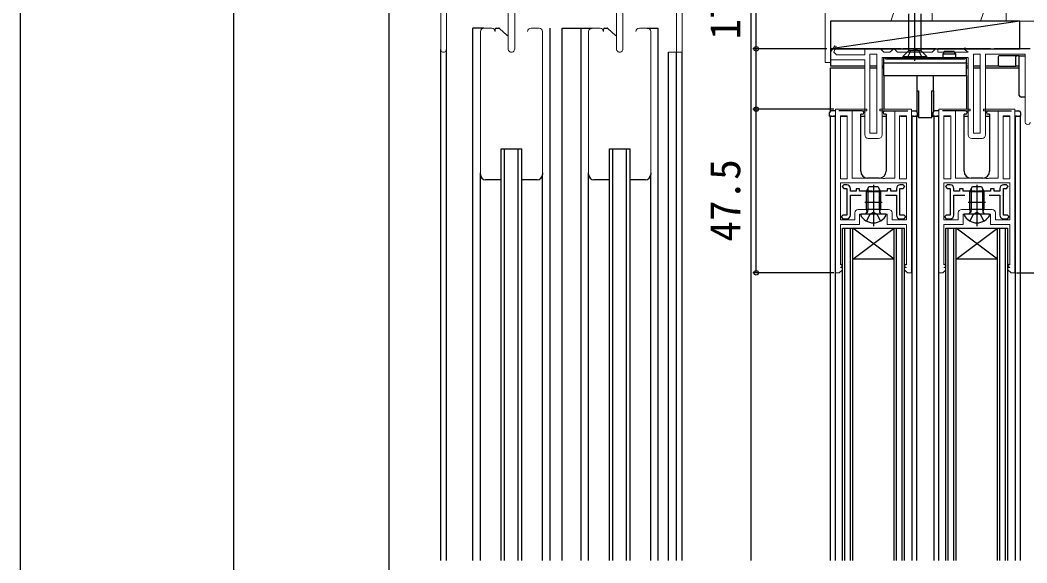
# Model space of a CAD drawing. Units: millimetres, scale not verified. Extents: x -525 to 525, y -782 to 777.
# Drawn here: x -525 to -233, y -375.7 to -218.2 of the extents above; entities that cross this region are included whole.
import ezdxf
from ezdxf.enums import TextEntityAlignment as Align

# ---------------------------------------------------------------- set-up
doc = ezdxf.new("R2010")
doc.units = ezdxf.units.MM
doc.header["$LTSCALE"] = 4
doc.layers.add('0-2_YKK_11', color=7, linetype='Continuous', lineweight=18)
for name, color, linetype in [('0-3_YKK_12', 2, 'Continuous'), ('0-4_YKK_13', 4, 'Continuous'), ('0-6_YKK_D', 6, 'Continuous'), ('0-7_YKK_ZWAK', 7, 'Continuous'), ('0-8_YSS_K', 3, 'Continuous')]:
    doc.layers.add(name, color=color, linetype=linetype)
doc.styles.add('ＭＳ ゴシック', font='')
doc.styles.get('ＭＳ ゴシック').set_extended_font_data('MS Gothic')

msp = doc.modelspace()

# ---------------------------------------------------------------- linework, layer by layer
at = {"layer": '0-2_YKK_11'}
for p, q in [((-403.002, -197.5), (-403.002, -226.685)), ((-401.372, -226.685), (-401.372, -207)), ((-381.552, -226.55), (-381.552, -207)), ((-352.052, -207), (-352.052, -226.55)), ((-334.632, -207), (-334.632, -227.5)), ((-383.452, -208), (-383.452, -226.55)), ((-350.152, -226.55), (-350.152, -208)), ((-391.502, -221.5), (-391.502, -262.5)), ((-388.202, -220.5), (-390.502, -220.5)), ((-374.502, -220.5), (-376.802, -220.5)), ((-373.502, -262.5), (-373.502, -221.5)), ((-360.102, -221.5), (-360.102, -262.5)), ((-356.802, -220.5), (-359.102, -220.5)), ((-343.102, -220.5), (-345.402, -220.5)), ((-342.102, -262.5), (-342.102, -221.5)), ((-334.632, -227.5), (-333.002, -227.5)), ((-275.002, -251.504), (-275.002, -229.004)), ((-279.002, -252.504), (-276.002, -252.504)), ((-249.002, -252.504), (-246.002, -252.504)), ((-273.102, -273.104), (-281.902, -273.104)), ((-243.102, -273.104), (-251.902, -273.104))]:
    msp.add_line(p, q, dxfattribs=at)
for points in [[(-313.002, -212.5), (-333.002, -212.5), (-333.002, -227.5), (-336.902, -227.5)], [(-291.502, -212.504), (-291.502, -230.504), (-290.002, -230.504), (-290.002, -218.504), (-272.421, -218.504), (-271.087, -214.504), (-266.021, -214.504), (-265.762, -214.354), (-265.242, -214.354), (-264.982, -214.504), (-260.502, -214.504), (-260.502, -218.504), (-246.421, -218.504), (-244.921, -214.004), (-239.002, -214.004), (-239.002, -218.504), (-229.502, -218.504), (-229.002, -218.004)], [(-233.002, -226.504), (-242.544, -226.504), (-242.727, -226.624), (-243.277, -226.624), (-243.46, -226.504), (-250.002, -226.504), (-251.02, -226.203), (-251.229, -226.635), (-250.002, -227.504), (-258.802, -227.504), (-258.802, -226.504), (-259.502, -226.504), (-260.002, -227.004), (-260.502, -227.504), (-270.502, -227.504), (-271.002, -227.004), (-271.502, -226.504), (-271.702, -226.504), (-272.202, -227.004), (-272.702, -227.504), (-274.502, -227.504), (-275.002, -227.004), (-275.502, -226.504), (-280.002, -226.504), (-280.002, -228.204), (-288.202, -228.204), (-288.5, -227.942), (-288.996, -227.504), (-289.002, -227.504), (-288.312, -225.827), (-288.748, -225.597), (-290.002, -227.504), (-290.002, -229.704), (-280.002, -229.704), (-280.002, -251.504)], [(-275.002, -229.004), (-250.002, -229.004), (-250.002, -251.504)], [(-245.002, -251.504), (-245.002, -228.004), (-233.502, -228.004), (-233.502, -247.754)], [(-287.102, -265.404), (-267.902, -265.404), (-267.902, -276.104), (-272.102, -276.104), (-272.102, -274.104)], [(-282.902, -274.104), (-282.902, -276.104), (-287.102, -276.104), (-287.102, -265.404)], [(-257.102, -265.404), (-237.902, -265.404), (-237.902, -276.104), (-242.102, -276.104), (-242.102, -274.104)], [(-252.902, -274.104), (-252.902, -276.104), (-257.102, -276.104), (-257.102, -265.404)]]:
    msp.add_lwpolyline(points, dxfattribs=at)
for points in [[(-276.502, -251.004), (-276.502, -228.004), (-278.502, -228.004), (-278.502, -251.004)], [(-246.502, -251.004), (-246.502, -228.004), (-248.502, -228.004), (-248.502, -251.004)], [(-288.502, -244.004), (-288.502, -291.504), (-287.402, -291.504), (-286.502, -290.604), (-286.502, -290.004), (-287.102, -290.004), (-286.449, -289.539), (-286.855, -288.969), (-287.102, -289.145), (-287.102, -277.504), (-281.502, -277.504), (-281.502, -274.504), (-273.502, -274.504), (-273.502, -277.504), (-267.902, -277.504), (-267.902, -289.145), (-268.149, -288.969), (-268.555, -289.539), (-267.902, -290.004), (-268.502, -290.004), (-268.502, -290.604), (-267.602, -291.504), (-266.502, -291.504), (-266.502, -244.004), (-267.502, -244.004), (-275.602, -244.004), (-275.602, -244.504), (-271.302, -244.504), (-271.302, -264.004), (-274.044, -264.004), (-274.228, -264.124), (-274.777, -264.124), (-274.961, -264.004), (-283.702, -264.004), (-283.702, -244.504), (-279.402, -244.504), (-279.402, -244.004), (-287.502, -244.004)], [(-258.502, -244.004), (-258.502, -291.504), (-257.402, -291.504), (-256.502, -290.604), (-256.502, -290.004), (-257.102, -290.004), (-256.449, -289.539), (-256.855, -288.969), (-257.102, -289.145), (-257.102, -277.504), (-251.502, -277.504), (-251.502, -274.504), (-243.502, -274.504), (-243.502, -277.504), (-237.902, -277.504), (-237.902, -289.145), (-238.149, -288.969), (-238.555, -289.539), (-237.902, -290.004), (-238.502, -290.004), (-238.502, -290.604), (-237.602, -291.504), (-236.502, -291.504), (-236.502, -244.004), (-237.502, -244.004), (-245.602, -244.004), (-245.602, -244.504), (-241.302, -244.504), (-241.302, -264.004), (-244.044, -264.004), (-244.228, -264.124), (-244.777, -264.124), (-244.961, -264.004), (-253.702, -264.004), (-253.702, -244.504), (-249.402, -244.504), (-249.402, -244.004), (-257.502, -244.004)], [(-285.102, -264.204), (-285.102, -245.904), (-287.102, -245.904), (-287.102, -264.204)], [(-267.902, -264.204), (-267.902, -245.904), (-269.902, -245.904), (-269.902, -264.204)], [(-255.102, -264.204), (-255.102, -245.904), (-257.102, -245.904), (-257.102, -264.204)], [(-237.902, -264.204), (-237.902, -245.904), (-239.902, -245.904), (-239.902, -264.204)]]:
    msp.add_lwpolyline(points, close=True, dxfattribs=at)
for centre, radius, start, end in [((-390.502, -221.5), 1, 89.99998, 179.99996), ((-388.202, -221.5), 1, 0, 89.99998), ((-376.802, -221.5), 1, 89.99998, 179.99996), ((-374.502, -221.5), 1, 0, 89.99998), ((-359.102, -221.5), 1, 89.99998, 179.99996), ((-356.802, -221.5), 1, 0, 89.99998), ((-345.402, -221.5), 1, 89.99998, 179.99996), ((-343.102, -221.5), 1, 0, 89.99998), ((-402.187, -226.685), 0.815, 179.99999, 0.00001), ((-382.502, -226.55), 0.95, 179.99999, 0.00001), ((-351.102, -226.55), 0.95, 179.99999, 0.00001), ((-232.752, -247.754), 0.75, 179.99999, 0.00001), ((-279.002, -251.504), 1, 180.00001, 269.99999), ((-276.002, -251.504), 1, 270.00001, 359.99999), ((-249.002, -251.504), 1, 180.00001, 269.99999), ((-246.002, -251.504), 1, 270.00001, 359.99999), ((-281.902, -274.104), 1, 90.00001, 179.99999), ((-273.102, -274.104), 1, 0.00001, 89.99999), ((-251.902, -274.104), 1, 90.00001, 179.99999), ((-243.102, -274.104), 1, 0.00001, 89.99999)]:
    msp.add_arc(centre, radius, start, end, dxfattribs=at)
at = {"layer": '0-3_YKK_12'}
for p, q in [((-390.502, -220.5), (-393.702, -220.5)), ((-393.702, -375.004), (-393.702, -220.5)), ((-371.302, -375.004), (-371.302, -220.5)), ((-367.801, -220.5), (-359.102, -220.5)), ((-367.801, -375.004), (-367.801, -220.5)), ((-362.302, -375.004), (-362.302, -220.5)), ((-343.102, -220.5), (-339.902, -220.5)), ((-339.902, -375.004), (-339.902, -220.5)), ((-403.002, -375.004), (-403.002, -226.685)), ((-401.372, -375.004), (-401.372, -226.685)), ((-336.902, -375.004), (-336.902, -227.5)), ((-334.632, -375.004), (-334.632, -227.5)), ((-333.002, -375.004), (-333.002, -227.5)), ((-290.002, -244.604), (-290.002, -232.004)), ((-290.002, -232.004), (-280.002, -232.004)), ((-278.502, -232.004), (-276.502, -232.004)), ((-275.002, -232.004), (-274.502, -232.004)), ((-250.502, -232.004), (-250.002, -232.004)), ((-248.502, -232.004), (-246.502, -232.004)), ((-245.002, -232.004), (-235.202, -232.004)), ((-266.402, -244.494), (-266.402, -244.504)), ((-258.588, -244.496), (-258.588, -244.504)), ((-290.202, -246.004), (-288.502, -246.004)), ((-290.002, -375.004), (-290.002, -246.004)), ((-288.602, -246.004), (-288.602, -375.004)), ((-286.902, -246.004), (-285.302, -246.004)), ((-281.202, -246.004), (-280.002, -246.004)), ((-275.002, -246.004), (-273.802, -246.004)), ((-269.702, -246.004), (-268.102, -246.004)), ((-266.502, -246.004), (-264.402, -246.004)), ((-266.402, -246.004), (-266.402, -375.004)), ((-265.002, -246.004), (-265.002, -375.004)), ((-260.602, -246.004), (-258.502, -246.004)), ((-259.988, -246.004), (-259.988, -375.004)), ((-258.588, -246.004), (-258.588, -375.004)), ((-256.902, -246.004), (-255.302, -246.004)), ((-251.202, -246.004), (-250.002, -246.004)), ((-245.002, -246.004), (-243.802, -246.004)), ((-239.702, -246.004), (-238.102, -246.004)), ((-236.502, -246.004), (-234.988, -246.004)), ((-236.402, -246.004), (-236.402, -375.004)), ((-234.988, -246.004), (-234.988, -375.004)), ((-385.502, -255.5), (-379.502, -255.5)), ((-385.502, -375.004), (-385.502, -255.5)), ((-384.502, -375.004), (-384.502, -255.5)), ((-380.502, -375.004), (-380.502, -255.5)), ((-379.502, -375.004), (-379.502, -255.5)), ((-354.102, -255.5), (-348.102, -255.5)), ((-354.102, -375.004), (-354.102, -255.5)), ((-353.102, -375.004), (-353.102, -255.5)), ((-349.102, -375.004), (-349.102, -255.5)), ((-348.102, -375.004), (-348.102, -255.5)), ((-286.502, -278.504), (-268.502, -278.504)), ((-286.502, -375.004), (-286.502, -278.504)), ((-285.802, -375.004), (-285.802, -278.504)), ((-284.202, -375.004), (-284.202, -278.504)), ((-271.502, -287.504), (-283.502, -278.504)), ((-283.502, -375.004), (-283.502, -278.504)), ((-271.502, -375.004), (-271.502, -278.504)), ((-270.802, -375.004), (-270.802, -278.504)), ((-269.202, -375.004), (-269.202, -278.504)), ((-268.502, -375.004), (-268.502, -278.504)), ((-256.499, -278.504), (-238.499, -278.504)), ((-256.499, -375.004), (-256.499, -278.504)), ((-255.799, -375.004), (-255.799, -278.504)), ((-254.199, -375.004), (-254.199, -278.504)), ((-241.499, -287.504), (-253.499, -278.504)), ((-253.499, -375.004), (-253.499, -278.504)), ((-241.499, -375.004), (-241.499, -278.504)), ((-240.799, -375.004), (-240.799, -278.504)), ((-239.199, -375.004), (-239.199, -278.504)), ((-238.499, -375.004), (-238.499, -278.504))]:
    msp.add_line(p, q, dxfattribs=at)
for points in [[(-271.502, -287.504), (-283.502, -287.504), (-271.502, -278.504)], [(-241.499, -287.504), (-253.499, -287.504), (-241.499, -278.504)]]:
    msp.add_lwpolyline(points, dxfattribs=at)
at = {"layer": '0-4_YKK_13'}
for p, q in [((-265.502, -230.004), (-265.502, -188.473)), ((-267.202, -226.788), (-267.202, -216.304)), ((-263.802, -216.304), (-263.802, -226.788)), ((-387.201, -221.4), (-387.201, -220.8)), ((-386.901, -220.5), (-386.111, -220.5)), ((-385.917, -220.571), (-383.735, -222.618)), ((-355.801, -221.4), (-355.801, -220.8)), ((-355.501, -220.5), (-354.711, -220.5)), ((-354.517, -220.571), (-352.335, -222.618)), ((-290.002, -226.504), (-290.002, -231.504)), ((-269.502, -226.504), (-290.002, -226.504)), ((-269.502, -226.504), (-269.002, -226.504)), ((-259.302, -226.504), (-269.002, -226.504)), ((-267.319, -227.071), (-269.002, -228.754)), ((-267.202, -226.954), (-263.802, -226.954)), ((-263.685, -227.071), (-262.002, -228.754)), ((-259.302, -226.504), (-258.802, -226.504)), ((-243.502, -226.504), (-258.802, -226.504)), ((-256.852, -227.204), (-257.352, -228.07)), ((-256.852, -227.204), (-254.152, -227.204)), ((-253.652, -228.07), (-254.152, -227.204)), ((-232.002, -226.504), (-242.502, -226.504)), ((-274.002, -229.204), (-274.502, -229.204)), ((-273.502, -229.004), (-273.502, -229.404)), ((-273.502, -229.004), (-251.502, -229.004)), ((-273.502, -229.404), (-251.502, -229.404)), ((-269.002, -228.754), (-262.002, -228.754)), ((-257.352, -228.07), (-257.352, -229.004)), ((-253.652, -228.07), (-257.352, -228.07)), ((-253.652, -229.004), (-253.652, -228.07)), ((-251.502, -229.004), (-251.502, -229.404)), ((-251.002, -229.204), (-251.002, -229.404)), ((-250.502, -229.204), (-251.002, -229.204)), ((-250.502, -230.704), (-250.502, -229.204)), ((-235.202, -228.504), (-241.082, -228.504)), ((-236.202, -231.504), (-236.202, -228.804)), ((-234.702, -228.504), (-233.502, -228.504)), ((-280.002, -231.504), (-290.002, -231.504)), ((-276.502, -231.504), (-278.502, -231.504)), ((-274.502, -231.504), (-275.002, -231.504)), ((-274.502, -230.95), (-274.502, -230.704)), ((-274.502, -234.204), (-274.502, -230.95)), ((-250.502, -230.704), (-250.502, -230.95)), ((-250.502, -234.204), (-250.502, -230.95)), ((-250.002, -231.504), (-250.502, -231.504)), ((-246.502, -231.504), (-248.502, -231.504)), ((-241.602, -231.504), (-245.002, -231.504)), ((-241.002, -231.504), (-241.302, -231.504)), ((-241.002, -231.504), (-236.202, -231.504)), ((-235.202, -231.504), (-236.202, -231.504)), ((-274.502, -234.204), (-264.802, -234.204)), ((-274.502, -234.204), (-274.502, -244.004)), ((-264.802, -234.204), (-260.202, -234.204)), ((-264.802, -238.704), (-264.802, -234.204)), ((-260.202, -234.204), (-250.502, -234.204)), ((-260.202, -234.204), (-260.202, -238.704)), ((-250.502, -234.204), (-250.502, -244.004)), ((-264.802, -238.704), (-264.402, -238.704)), ((-264.402, -238.704), (-264.402, -246.404)), ((-260.602, -238.704), (-260.202, -238.704)), ((-260.602, -246.404), (-260.602, -238.704)), ((-233.502, -240.504), (-234.702, -240.504)), ((-290.202, -246.004), (-290.202, -245.004)), ((-288.502, -244.504), (-289.702, -244.504)), ((-280.777, -244.504), (-287.502, -244.504)), ((-274.227, -244.504), (-267.502, -244.504)), ((-266.502, -244.504), (-265.302, -244.504)), ((-260.202, -246.004), (-260.202, -245.004)), ((-258.502, -244.504), (-259.702, -244.504)), ((-250.777, -244.504), (-257.502, -244.504)), ((-244.227, -244.504), (-237.502, -244.504)), ((-236.502, -244.504), (-235.302, -244.504)), ((-289.702, -246.004), (-290.202, -246.004)), ((-289.702, -246.004), (-289.102, -246.004)), ((-288.502, -246.004), (-289.102, -246.004)), ((-280.777, -245.504), (-281.202, -245.504)), ((-281.202, -262.004), (-281.202, -245.504)), ((-273.802, -245.504), (-274.227, -245.504)), ((-273.802, -245.504), (-273.802, -262.004)), ((-265.902, -246.004), (-266.502, -246.004)), ((-265.902, -246.004), (-265.302, -246.004)), ((-264.402, -246.404), (-260.602, -246.404)), ((-259.702, -246.004), (-260.202, -246.004)), ((-259.702, -246.004), (-259.102, -246.004)), ((-258.502, -246.004), (-259.102, -246.004)), ((-250.777, -245.504), (-251.202, -245.504)), ((-251.202, -262.004), (-251.202, -245.504)), ((-243.802, -245.504), (-244.227, -245.504)), ((-243.802, -245.504), (-243.802, -262.004)), ((-235.902, -246.004), (-236.502, -246.004)), ((-235.902, -246.004), (-235.302, -246.004)), ((-391.502, -263), (-391.502, -262.5)), ((-373.502, -262.5), (-373.502, -263)), ((-360.102, -263), (-360.102, -262.5)), ((-342.102, -262.5), (-342.102, -263)), ((-391.502, -375.004), (-391.502, -263)), ((-385.502, -264.5), (-390.002, -264.5)), ((-375.002, -264.5), (-379.502, -264.5)), ((-373.502, -375.004), (-373.502, -263)), ((-360.102, -375.004), (-360.102, -263)), ((-354.102, -264.5), (-358.602, -264.5)), ((-343.602, -264.5), (-348.102, -264.5)), ((-342.102, -375.004), (-342.102, -263)), ((-275.802, -264.004), (-279.202, -264.004)), ((-245.802, -264.004), (-249.202, -264.004)), ((-279.502, -267.904), (-278.802, -266.504)), ((-277.502, -266.016), (-277.502, -278.004)), ((-277.502, -268.504), (-277.502, -273.504)), ((-249.502, -267.904), (-248.802, -266.504)), ((-247.502, -266.016), (-247.502, -278.004)), ((-247.502, -268.504), (-247.502, -273.504)), ((-280.002, -271.004), (-275.002, -271.004)), ((-250.002, -271.004), (-245.002, -271.004)), ((-273.77, -274.729), (-273.907, -274.504)), ((-243.77, -274.729), (-243.907, -274.504))]:
    msp.add_line(p, q, dxfattribs=at)
for points in [[(-267.602, -229.004), (-266.647, -227.089), (-265.502, -226.803)], [(-263.402, -229.004), (-264.357, -227.089), (-265.502, -226.803)], [(-250.502, -230.704), (-274.502, -230.704), (-274.502, -229.204)], [(-274.002, -229.204), (-274.002, -229.404), (-251.002, -229.404)], [(-269.002, -228.754), (-269.002, -229.004), (-262.002, -229.004), (-262.002, -228.754)], [(-241.302, -228.804), (-241.302, -231.504), (-241.602, -231.504)], [(-235.202, -240.004), (-235.202, -228.504), (-234.702, -228.504)], [(-264.802, -238.704), (-264.902, -238.704), (-264.902, -244.705)], [(-260.202, -238.704), (-260.102, -238.704), (-260.102, -244.704)], [(-264.802, -245.004), (-264.802, -246.004), (-265.302, -246.004)], [(-234.802, -245.004), (-234.802, -246.004), (-235.302, -246.004)], [(-285.202, -266.004), (-286.102, -266.004), (-286.602, -266.504), (-286.102, -267.004), (-285.202, -267.004), (-285.202, -274.804), (-286.402, -274.804), (-286.902, -275.304), (-286.402, -275.804), (-285.202, -275.804)], [(-270.802, -267.004), (-270.802, -267.804), (-272.502, -267.804), (-272.502, -267.104), (-273.502, -267.104), (-273.502, -267.804), (-277.044, -267.804), (-277.228, -267.924), (-277.777, -267.924), (-277.961, -267.804), (-281.502, -267.804), (-281.502, -267.104), (-282.502, -267.104), (-282.502, -267.804), (-284.202, -267.804), (-284.202, -267.004)], [(-279.85, -274.504), (-279.358, -273.916), (-279.502, -273.104), (-279.502, -267.904), (-275.502, -267.904), (-275.502, -273.104), (-279.502, -273.104)], [(-279.123, -267.146), (-279.123, -273.104), (-279.364, -274.119)], [(-278.802, -266.504), (-276.202, -266.504), (-275.502, -267.904)], [(-275.881, -267.146), (-275.881, -273.104), (-275.641, -274.119)], [(-269.802, -275.804), (-268.602, -275.804), (-268.102, -275.304), (-268.602, -274.804), (-269.802, -274.804), (-269.802, -267.004), (-268.902, -267.004), (-268.402, -266.504), (-268.902, -266.004), (-269.802, -266.004)], [(-255.202, -266.004), (-256.102, -266.004), (-256.602, -266.504), (-256.102, -267.004), (-255.202, -267.004), (-255.202, -274.804), (-256.402, -274.804), (-256.902, -275.304), (-256.402, -275.804), (-255.202, -275.804)], [(-240.802, -267.004), (-240.802, -267.804), (-242.502, -267.804), (-242.502, -267.104), (-243.502, -267.104), (-243.502, -267.804), (-247.044, -267.804), (-247.227, -267.924), (-247.777, -267.924), (-247.96, -267.804), (-251.502, -267.804), (-251.502, -267.104), (-252.502, -267.104), (-252.502, -267.804), (-254.202, -267.804), (-254.202, -267.004)], [(-249.85, -274.504), (-249.358, -273.916), (-249.502, -273.104), (-249.502, -267.904), (-245.502, -267.904), (-245.502, -273.104), (-249.502, -273.104)], [(-249.123, -267.146), (-249.123, -273.104), (-249.364, -274.119)], [(-248.802, -266.504), (-246.202, -266.504), (-245.502, -267.904)], [(-245.881, -267.146), (-245.881, -273.104), (-245.641, -274.119)], [(-239.802, -275.804), (-238.602, -275.804), (-238.102, -275.304), (-238.602, -274.804), (-239.802, -274.804), (-239.802, -267.004), (-238.902, -267.004), (-238.402, -266.504), (-238.902, -266.004), (-239.802, -266.004)], [(-284.202, -274.804), (-284.202, -269.004), (-281.035, -269.004)], [(-273.97, -269.004), (-270.802, -269.004), (-270.802, -274.804)], [(-254.202, -274.804), (-254.202, -269.004), (-251.035, -269.004)], [(-243.969, -269.004), (-240.802, -269.004), (-240.802, -274.804)], [(-275.452, -276.47), (-276.357, -274.655), (-277.502, -274.046), (-278.647, -274.655), (-279.552, -276.47)], [(-275.155, -274.504), (-275.647, -273.916), (-275.502, -273.104)], [(-245.452, -276.47), (-246.357, -274.655), (-247.502, -274.046), (-248.647, -274.655), (-249.552, -276.47)], [(-245.155, -274.504), (-245.647, -273.916), (-245.502, -273.104)], [(-273.907, -274.504), (-281.098, -274.504), (-281.235, -274.729)], [(-243.907, -274.504), (-251.098, -274.504), (-251.235, -274.729)]]:
    msp.add_lwpolyline(points, dxfattribs=at)
for centre, radius, start, end in [((-386.901, -220.8), 0.3, 90, 180), ((-386.111, -220.8), 0.3, 49.89741, 90), ((-355.501, -220.8), 0.3, 90, 180), ((-354.711, -220.8), 0.3, 49.89741, 90), ((-383.652, -222.8), 0.2, 359.98188, 114.62002), ((-352.252, -222.8), 0.2, 359.98188, 114.62002), ((-267.602, -226.788), 0.4, 315, 0), ((-263.402, -226.788), 0.4, 180, 225), ((-241.002, -228.804), 0.3, 90, 180), ((-235.902, -228.804), 0.3, 90, 180), ((-234.702, -240.004), 0.5, 180, 270), ((-289.702, -245.004), 0.5, 90, 180), ((-280.777, -245.004), 0.5, 0, 90), ((-280.777, -245.004), 0.5, 270, 0), ((-274.227, -245.004), 0.5, 90, 180), ((-274.227, -245.004), 0.5, 180, 270), ((-265.302, -245.004), 0.5, 0, 90), ((-259.702, -245.004), 0.5, 90, 180), ((-250.777, -245.004), 0.5, 0, 90), ((-250.777, -245.004), 0.5, 270, 0), ((-244.227, -245.004), 0.5, 90, 180), ((-244.227, -245.004), 0.5, 180, 270), ((-235.302, -245.004), 0.5, 0, 90), ((-279.202, -262.004), 2, 180, 270), ((-275.802, -262.004), 2, 270, 0), ((-249.202, -262.004), 2, 180, 270), ((-245.802, -262.004), 2, 270, 0), ((-390.002, -263), 1.5, 180, 270), ((-375.002, -263), 1.5, 270, 0), ((-358.602, -263), 1.5, 180, 270), ((-343.602, -263), 1.5, 270, 0), ((-285.202, -267.004), 1, 0, 89.99998), ((-269.802, -267.004), 1, 89.99998, 180.00002), ((-255.202, -267.004), 1, 0, 89.99998), ((-239.802, -267.004), 1, 89.99998, 180.00002), ((-285.202, -274.804), 1, 270, 0), ((-277.502, -272.804), 4.2, 207.28097, 332.71902), ((-269.802, -274.804), 1, 180.00002, 270), ((-255.202, -274.804), 1, 270, 0), ((-247.502, -272.804), 4.2, 207.28097, 332.71902), ((-239.802, -274.804), 1, 180.00002, 270)]:
    msp.add_arc(centre, radius, start, end, dxfattribs=at)
at = {"layer": '0-6_YKK_D'}
for p, q in [((-291.002, -226.504), (-312.502, -226.504)), ((-298.502, -244.004), (-312.502, -244.004)), ((-289.002, -244.004), (-312.502, -244.004)), ((-311.502, -291.504), (-311.502, -244.004)), ((-289.002, -291.504), (-312.502, -291.504)), ((-235.986, -291.504), (-185.002, -291.504))]:
    msp.add_line(p, q, dxfattribs=at)
msp.add_lwpolyline([(-311.502, -244.004), (-311.502, -226.504), (-311.502, -192.954)], dxfattribs=at)
for centre in [(-311.502, -226.504), (-311.502, -244.004), (-311.502, -244.004), (-311.502, -291.504)]:
    msp.add_circle(centre, 0.637, dxfattribs=at)
at = {"layer": '0-7_YKK_ZWAK'}
msp.add_line((-525, 747.5), (-525, -782.5), dxfattribs=at)
at = {"layer": '0-8_YSS_K'}
for p, q in [((-463, -588.933), (-463, -207.499)), ((-418, -580.998), (-418, -207.499)), ((-313.002, -375.004), (-313.002, -212.176)), ((-235.002, -218.504), (-290.002, -226.504))]:
    msp.add_line(p, q, dxfattribs=at)
msp.add_lwpolyline([(-290.002, -226.504), (-235.002, -226.504), (-235.002, -218.504), (-290.002, -218.504)], close=True, dxfattribs=at)

# ---------------------------------------------------------------- texts
at = {"layer": '0-6_YKK_D', "style": 'ＭＳ ゴシック'}
for s, p in [('17.5', (-313.502, -223.795)), ('47.5', (-313.502, -282.481))]:
    msp.add_text(s, height=8.798, rotation=90, dxfattribs=at).set_placement(p, align=Align.BOTTOM_LEFT)

doc.saveas('drawing.dxf')
